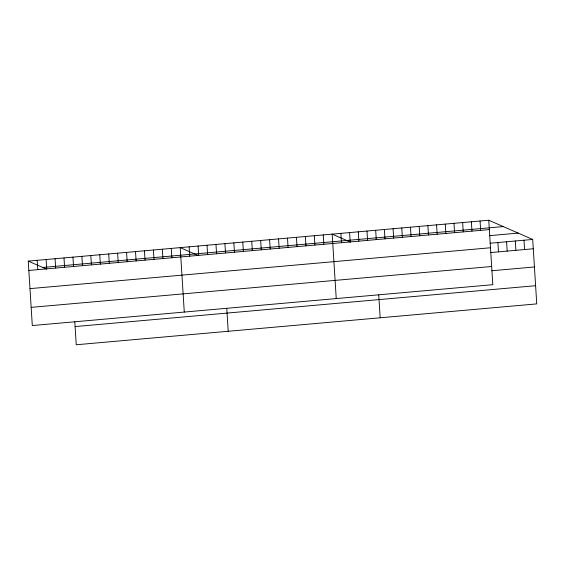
<?xml version="1.0" encoding="UTF-8"?>
<svg xmlns="http://www.w3.org/2000/svg" width="565" height="565" viewBox="0 0 565 565"><rect width="100%" height="100%" fill="white"/><g stroke="black" fill="none" stroke-linecap="round" stroke-linejoin="round"><path stroke-width="0.85" d="M488.76 220.237L492.814 284.682L32.304 325.553L28.25 261.108L488.76 220.237L532.696 239.447L536.75 303.892L76.24 344.763L74.799 321.888M42.749 267.45L503.26 226.579M28.836 270.444L489.347 229.581M489.495 235.654L518.197 233.105M490.074 243.225L532.696 239.447M29.98 288.63L490.491 247.76M490.66 252.569L533.282 248.784M31.16 307.367L491.67 266.496M491.804 270.748L534.426 266.97M75.096 326.577L535.606 285.706M350.42 242.11L332.185 234.136L336.239 298.581M198.449 255.592L180.221 247.625L184.275 312.064M28.25 261.108L46.485 269.081M523.995 240.217L524.581 249.553M515.301 240.987L515.887 250.33M506.6 241.764L507.186 251.1M497.899 242.533L498.485 251.87M480.059 221.014L480.653 230.351M471.365 221.784L471.952 231.12M462.664 222.554L463.251 231.89M453.963 223.33L454.557 232.667M445.269 224.1L445.856 233.437M436.568 224.87L437.155 234.207M427.867 225.647L428.461 234.984M419.173 226.417L419.76 235.753M410.473 227.187L411.059 236.523M401.779 227.963L402.365 237.3M393.078 228.733L393.664 238.07M384.377 229.503L384.963 238.84M375.683 230.273L376.269 239.617M378.741 294.916L380.174 317.784M366.982 231.05L367.568 240.386M358.281 231.82L358.867 241.156M349.587 232.589L350.173 241.926M340.886 233.366L341.472 242.703M323.251 234.927L323.837 244.264M314.31 235.725L314.896 245.062M305.368 236.516L305.955 245.853M296.427 237.307L297.021 246.644M287.493 238.105L288.079 247.442M278.552 238.896L279.138 248.233M269.611 239.687L270.197 249.024M260.67 240.485L261.263 249.822M251.736 241.276L252.322 250.613M242.795 242.067L243.381 251.404M233.854 242.865L234.44 252.202M224.912 243.656L225.506 252.993M226.77 308.405L228.211 331.274M215.978 244.447L216.565 253.784M207.037 245.245L207.623 254.582M198.096 246.036L198.682 255.373M189.155 246.827L189.748 256.164M171.28 248.416L171.866 257.753M162.339 249.207L162.925 258.544M153.398 250.005L153.991 259.342M144.463 250.796L145.05 260.133M135.522 251.587L136.109 260.924M126.581 252.386L127.167 261.722M117.64 253.177L118.233 262.513M108.706 253.968L109.292 263.304M99.765 254.766L100.351 264.102M90.824 255.557L91.41 264.893M81.883 256.348L82.476 265.684M72.949 257.146L73.535 266.482M64.007 257.937L64.594 267.273M55.066 258.728L55.653 268.064M46.125 259.526L46.718 268.862M37.191 260.317L37.777 269.653"/></g></svg>
